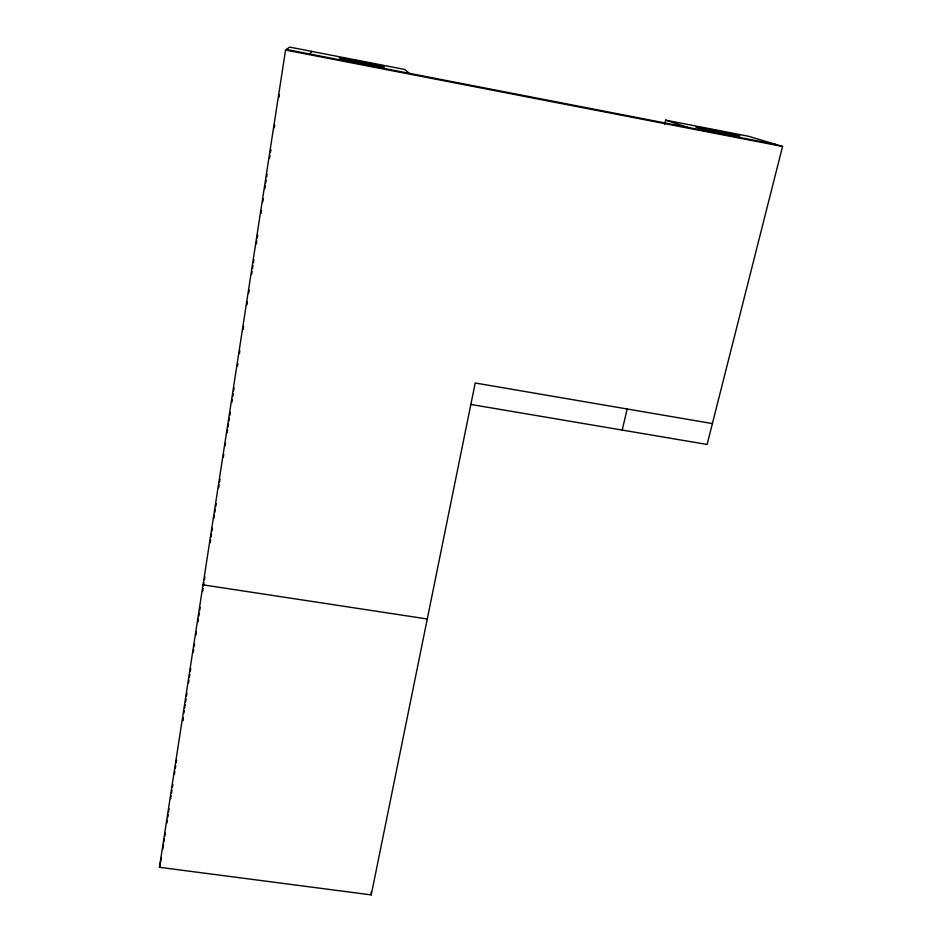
<?xml version="1.0" encoding="UTF-8"?>
<svg xmlns="http://www.w3.org/2000/svg" width="942" height="942" viewBox="0 0 942 942"><rect width="100%" height="100%" fill="white"/><g stroke="black" fill="none" stroke-linecap="round" stroke-linejoin="round"><path stroke-width="1.41" d="M712.388 423.57L475.204 382.994L371.23 894.9L159.445 867.288L285.556 50.044L289.641 47.1L404.742 69.461L409.381 73.346M162.872 848.966L163.531 844.668M163.979 841.795L164.426 838.922M164.862 836.049L165.309 833.175M166.864 823.131L167.299 820.258M167.747 817.397L168.194 814.524M168.63 811.651L169.077 808.778M170.632 798.734L171.067 795.86M171.515 792.987L171.962 790.126M172.398 787.253L172.845 784.38M174.4 774.336L174.835 771.463M175.283 768.59L175.73 765.716M176.166 762.855L176.613 759.982M183.113 717.863L182.666 720.771L183.29 717.91M183.796 713.506L184.243 710.598M184.691 707.689L185.138 704.781M185.586 701.884L186.033 698.976M186.481 696.067L186.928 693.159M188.506 682.985L188.953 680.089M189.401 677.18L189.848 674.272M190.296 671.363L190.743 668.455M193.216 652.476L193.663 649.568M194.111 646.671L194.558 643.763M195.912 635.038L196.36 632.141M197.926 621.967L198.373 619.059M198.821 616.15L199.28 613.242M199.728 610.345L200.175 607.437M202.636 591.458L203.095 588.55M203.543 585.641L203.99 582.733M204.438 579.825L204.885 576.928M210.172 542.733L210.608 539.837M211.055 536.94L211.503 534.043M211.95 531.147L212.397 528.262M213.964 518.124L214.411 515.239M214.858 512.342L215.306 509.445M215.753 506.549L216.201 503.664M218.662 487.744L219.109 484.847M219.557 481.951L220.004 479.054M223.348 457.353L223.796 454.456M225.138 445.778L225.585 442.881M227.152 432.755L227.599 429.858M228.046 426.962L228.494 424.077M228.941 421.18L229.389 418.283M229.836 415.387L230.284 412.502M231.838 402.364L232.285 399.479M232.733 396.582L233.18 393.685M233.628 390.789L234.075 387.892M237.419 366.297L237.855 363.459M239.386 353.568L239.821 350.742M243.13 329.323L243.578 326.427M246.934 304.678L247.381 301.781M248.723 293.092L249.171 290.195M251.632 274.252L252.079 271.355M252.527 268.446L252.974 265.55M253.422 262.653L253.869 259.757M256.33 243.813L256.777 240.916M257.225 238.02L257.672 235.123M261.028 213.375L261.476 210.478M262.818 201.788L263.265 198.892M264.832 188.741L265.279 185.845M265.726 182.948L266.174 180.052M266.621 177.143L267.069 174.246M269.53 158.303L269.989 155.406M270.436 152.51L270.884 149.613M274.24 127.876L274.687 124.98M278.938 97.438L279.385 94.541M159.445 867.288L161.471 857.538M664.628 124.415L665.605 120.152L748.537 136.272L782.555 146.469L707.101 444.459L470.847 404.448M622.203 430.082L627.16 408.993M309.953 54.047L311.72 51.386M203.025 584.841L427.279 618.988M286.344 49.467L775.961 144.491M285.556 50.044L782.555 146.469M665.605 120.152L687.66 127.358M371.124 892.074L371.23 894.9M346.373 59.888A22.949 0.648 11 0 0 383.735 66.835A22.949 0.648 11 0 0 355.311 60.512A22.949 0.648 11 0 0 346.373 59.888M702.332 128.877A22.443 0.612 11.4 0 0 739.117 136.001A22.443 0.612 11.4 0 0 712.117 129.808A22.443 0.612 11.4 0 0 702.332 128.877"/></g></svg>
